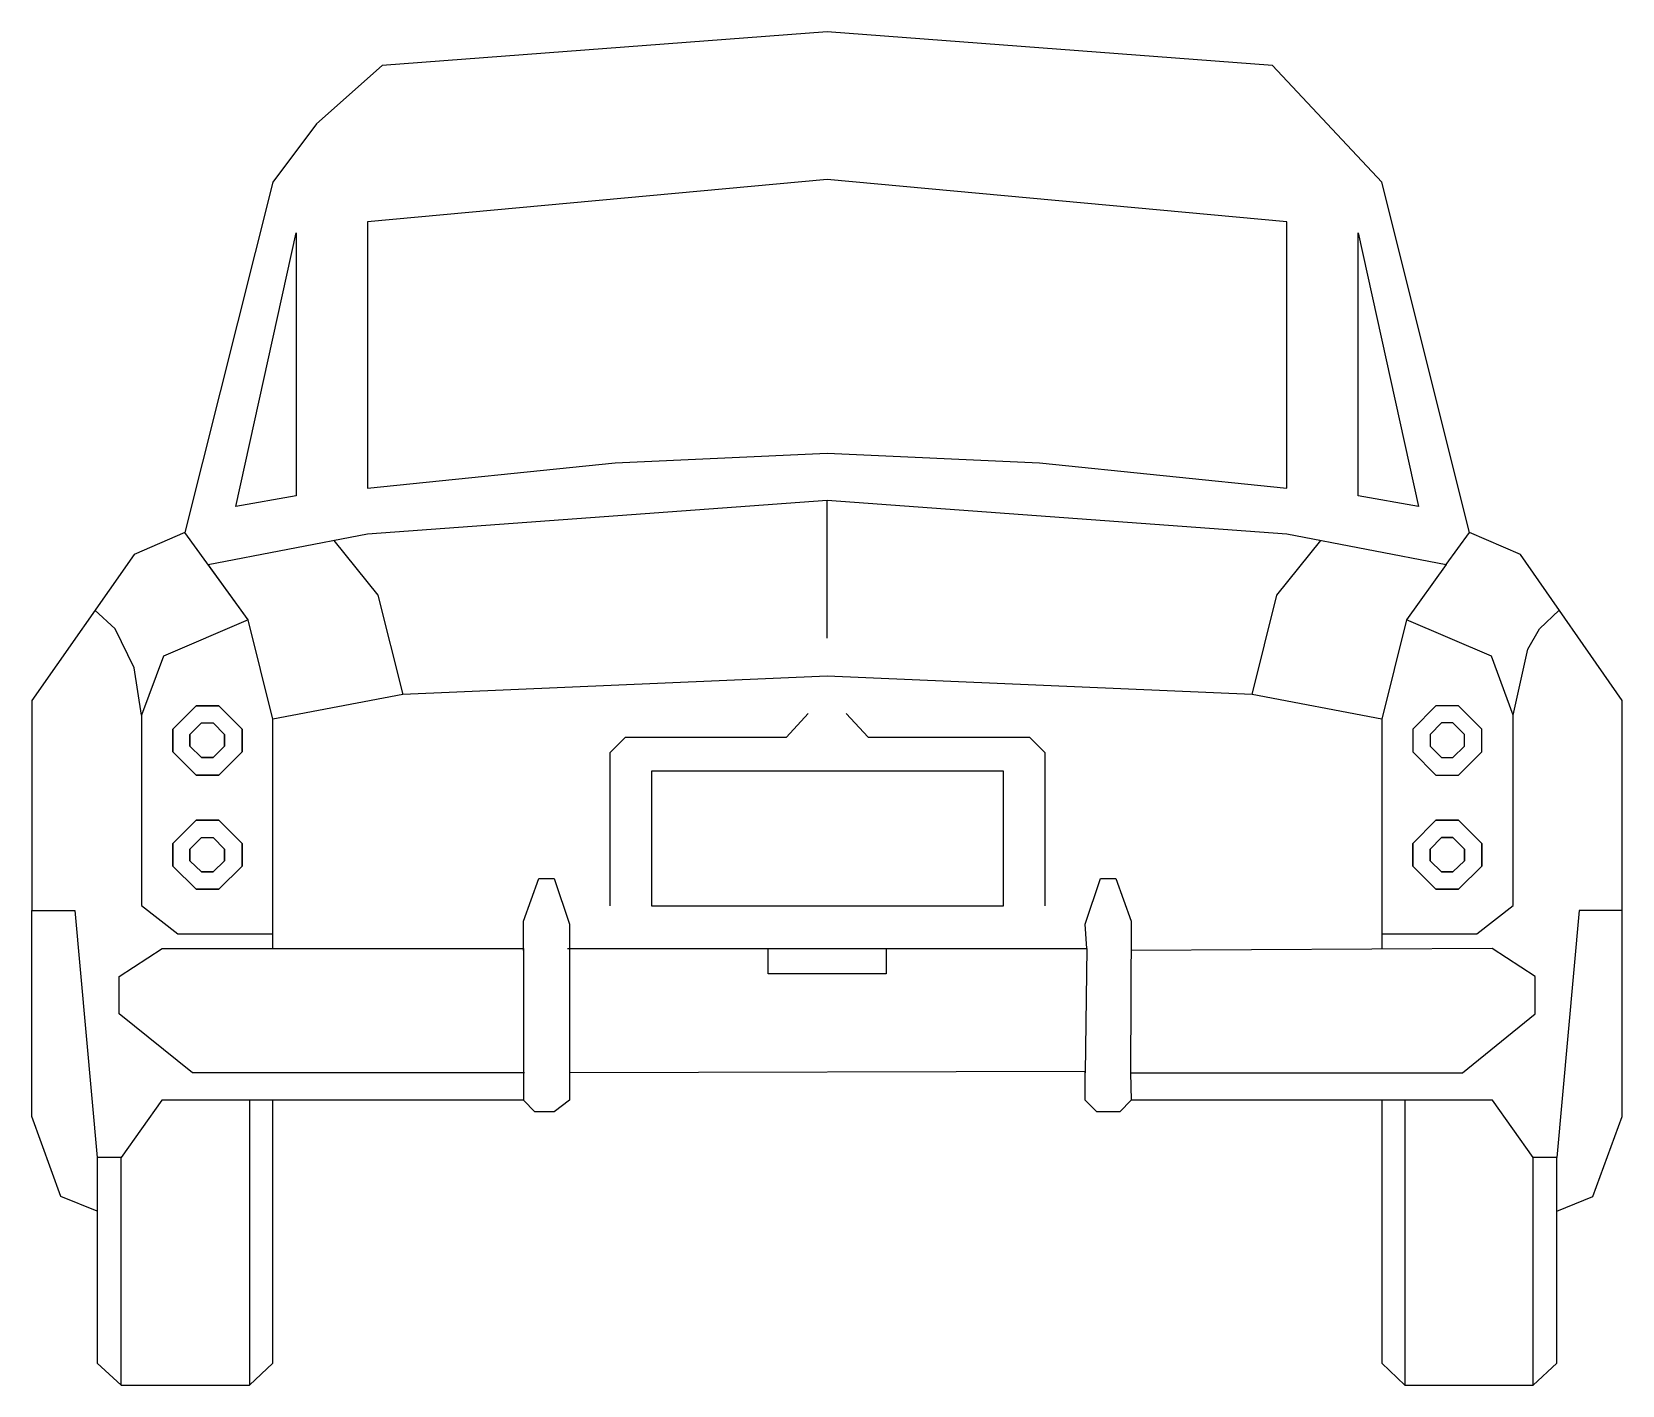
# Model space of a CAD drawing. Extents: x 25193 to 27023, y 29424 to 30981.
import ezdxf

# ---------------------------------------------------------------- set-up
doc = ezdxf.new("R2010")
doc.units = 0
doc.header["$LTSCALE"] = 100
doc.header["$MEASUREMENT"] = 0
doc.layers.add('LX-CAR', color=6, linetype='CONTINUOUS')

msp = doc.modelspace()

# ---------------------------------------------------------------- linework, layer by layer
at = {"layer": 'LX-CAR'}
for p, q in [((26107.82, 30981.48), (25595.78, 30942.84)), ((26620.22, 30942.84), (26107.82, 30981.48)), ((25595.78, 30942.84), (25520.54, 30875.76)), ((26745.98, 30808.56), (26620.22, 30942.84)), ((25520.54, 30875.76), (25470.02, 30808.56)), ((25470.02, 30808.56), (25368.98, 30405.24)), ((26107.82, 30811.44), (25579.1, 30762.84)), ((26636.9, 30762.84), (26107.82, 30811.44)), ((26846.9, 30405.24), (26745.98, 30808.56)), ((25579.1, 30762.84), (25579.1, 30456.12)), ((26636.9, 30456.12), (26636.9, 30762.84)), ((25427.66, 30435.24), (25497.14, 30750)), ((25497.14, 30750), (25497.14, 30447.6)), ((26718.86, 30750), (26788.34, 30435.24)), ((26718.86, 30447.6), (26718.86, 30750)), ((25863.86, 30485.64), (26107.82, 30496.68)), ((26107.82, 30496.68), (26352.14, 30485.64)), ((25579.1, 30456.12), (25863.86, 30485.64)), ((26352.14, 30485.64), (26636.9, 30456.12)), ((25497.14, 30447.6), (25427.66, 30435.24)), ((25579.1, 30403.8), (26107.82, 30442.32)), ((26107.82, 30283.8), (26107.82, 30442.32)), ((26107.82, 30442.32), (26636.9, 30403.8)), ((26788.34, 30435.24), (26718.86, 30447.6)), ((25368.98, 30405.24), (25310.42, 30379.92)), ((25441.94, 30304.68), (25368.98, 30405.24)), ((25395.74, 30368.52), (25579.1, 30403.8)), ((25540.46, 30396.12), (25590.98, 30333.24)), ((26625.5, 30333.24), (26676.02, 30396.12)), ((26636.9, 30403.8), (26820.26, 30368.52)), ((26820.26, 30368.52), (26846.9, 30405.24)), ((26905.58, 30379.92), (26846.9, 30405.24)), ((25310.42, 30379.92), (25192.82, 30211.8)), ((27022.7, 30211.8), (26905.58, 30379.92)), ((25441.94, 30304.68), (25395.74, 30368.52)), ((26820.26, 30368.52), (26774.54, 30304.68)), ((25590.98, 30333.24), (25619.54, 30219)), ((26596.94, 30219), (26625.5, 30333.24)), ((25288.58, 30294.24), (25265.18, 30315.72)), ((25441.94, 30304.68), (25344.26, 30262.8)), ((25470.02, 30190.44), (25441.94, 30304.68)), ((25470.02, 30190.44), (25441.94, 30304.68)), ((26774.54, 30304.68), (26745.98, 30190.44)), ((26872.22, 30262.8), (26774.54, 30304.68)), ((26927.42, 30294.24), (26950.34, 30315.72)), ((25310.42, 30249.48), (25288.58, 30294.24)), ((26914.1, 30270.84), (26927.42, 30294.24)), ((26897.42, 30195.12), (26914.1, 30270.84)), ((25319.06, 30195.12), (25310.42, 30249.48)), ((25344.26, 30262.8), (25319.06, 30195.12)), ((26897.42, 30195.12), (26872.22, 30262.8)), ((26107.82, 30240), (25619.54, 30219)), ((26596.94, 30219), (26107.82, 30240)), ((25192.82, 30211.8), (25192.82, 29970.36)), ((25619.54, 30219), (25470.02, 30190.44)), ((26745.98, 30190.44), (26596.94, 30219)), ((27022.7, 29970.36), (27022.7, 30211.8)), ((25319.06, 30195.12), (25319.06, 29976.12)), ((25381.94, 30205.68), (25355.18, 30179.04)), ((25355.18, 30179.04), (25381.94, 30205.68)), ((25408.1, 30205.68), (25381.94, 30205.68)), ((25381.94, 30205.68), (25408.1, 30205.68)), ((25434.74, 30179.04), (25408.1, 30205.68)), ((25408.1, 30205.68), (25434.74, 30179.04)), ((26061.02, 30169.92), (26086.22, 30197.04)), ((26129.78, 30197.04), (26154.98, 30169.92)), ((26808.38, 30205.68), (26781.74, 30179.04)), ((26834.54, 30205.68), (26808.38, 30205.68)), ((26861.3, 30179.04), (26834.54, 30205.68)), ((26897.42, 29976.12), (26897.42, 30195.12)), ((25355.18, 30179.04), (25355.18, 30152.76)), ((25355.18, 30152.76), (25355.18, 30179.04)), ((25374.74, 30172.8), (25388.06, 30186.12)), ((25388.06, 30186.12), (25401.38, 30186.12)), ((25414.7, 30172.8), (25401.38, 30186.12)), ((25401.38, 30186.12), (25414.7, 30172.8)), ((25434.74, 30152.76), (25434.74, 30179.04)), ((25434.74, 30179.04), (25434.74, 30152.76)), ((25470.02, 29926.56), (25470.02, 30190.44)), ((26745.98, 30190.44), (26745.98, 29926.56)), ((26781.74, 30179.04), (26781.74, 30152.76)), ((26814.62, 30186.12), (26801.66, 30172.8)), ((26827.94, 30186.12), (26814.62, 30186.12)), ((26841.26, 30172.8), (26827.94, 30186.12)), ((26861.3, 30152.76), (26861.3, 30179.04)), ((25374.74, 30172.8), (25374.74, 30159.48)), ((25374.74, 30159.48), (25374.74, 30172.8)), ((25374.74, 30159.48), (25388.06, 30146.16)), ((25388.06, 30146.16), (25374.74, 30159.48)), ((25401.38, 30146.16), (25414.7, 30159.48)), ((25414.7, 30159.48), (25401.38, 30146.16)), ((25414.7, 30159.48), (25414.7, 30172.8)), ((25414.7, 30172.8), (25414.7, 30159.48)), ((25858.1, 30152.28), (25875.74, 30169.92)), ((25875.74, 30169.92), (26061.02, 30169.92)), ((26154.98, 30169.92), (26340.74, 30169.92)), ((26340.74, 30169.92), (26358.38, 30152.28)), ((26801.66, 30172.8), (26801.66, 30159.48)), ((26801.66, 30159.48), (26814.62, 30146.16)), ((26827.94, 30146.16), (26841.26, 30159.48)), ((26841.26, 30159.48), (26841.26, 30172.8)), ((25355.18, 30152.76), (25381.94, 30126.12)), ((25381.94, 30126.12), (25355.18, 30152.76)), ((25388.06, 30146.16), (25401.38, 30146.16)), ((25401.38, 30146.16), (25388.06, 30146.16)), ((25408.1, 30126.12), (25434.74, 30152.76)), ((25434.74, 30152.76), (25408.1, 30126.12)), ((25858.1, 29975.64), (25858.1, 30152.28)), ((26358.38, 30152.28), (26358.38, 29975.64)), ((26781.74, 30152.76), (26808.38, 30126.12)), ((26814.62, 30146.16), (26827.94, 30146.16)), ((26834.54, 30126.12), (26861.3, 30152.76)), ((25381.94, 30126.12), (25408.1, 30126.12)), ((25408.1, 30126.12), (25381.94, 30126.12)), ((25905.74, 30130.44), (25905.74, 29975.64)), ((26310.74, 30130.44), (25905.74, 30130.44)), ((26310.74, 29975.64), (26310.74, 30130.44)), ((26808.38, 30126.12), (26834.54, 30126.12)), ((25381.94, 30074.16), (25355.18, 30047.52)), ((25355.18, 30047.52), (25381.94, 30074.16)), ((25408.1, 30074.16), (25381.94, 30074.16)), ((25381.94, 30074.16), (25408.1, 30074.16)), ((25434.74, 30047.52), (25408.1, 30074.16)), ((25408.1, 30074.16), (25434.74, 30047.52)), ((26808.38, 30074.16), (26781.74, 30047.52)), ((26781.74, 30047.52), (26808.38, 30074.16)), ((26834.54, 30074.16), (26808.38, 30074.16)), ((26808.38, 30074.16), (26834.54, 30074.16)), ((26861.3, 30047.52), (26834.54, 30074.16)), ((26834.54, 30074.16), (26861.3, 30047.52)), ((25355.18, 30047.52), (25355.18, 30021.36)), ((25355.18, 30021.36), (25355.18, 30047.52)), ((25355.18, 30021.36), (25355.18, 30047.52)), ((25374.74, 30040.92), (25388.06, 30054.24)), ((25388.06, 30054.24), (25401.38, 30054.24)), ((25414.7, 30040.92), (25401.38, 30054.24)), ((25401.38, 30054.24), (25414.7, 30040.92)), ((25434.74, 30021.36), (25434.74, 30047.52)), ((25434.74, 30047.52), (25434.74, 30021.36)), ((25434.74, 30047.52), (25434.74, 30021.36)), ((26781.74, 30047.52), (26781.74, 30021.36)), ((26781.74, 30021.36), (26781.74, 30047.52)), ((26801.66, 30040.92), (26814.62, 30054.24)), ((26827.94, 30054.24), (26814.62, 30054.24)), ((26814.62, 30054.24), (26827.94, 30054.24)), ((26841.26, 30040.92), (26827.94, 30054.24)), ((26827.94, 30054.24), (26841.26, 30040.92)), ((26861.3, 30021.36), (26861.3, 30047.52)), ((26861.3, 30047.52), (26861.3, 30021.36)), ((25374.74, 30040.92), (25374.74, 30027.48)), ((25374.74, 30027.48), (25374.74, 30040.92)), ((25374.74, 30027.48), (25374.74, 30040.92)), ((25414.7, 30027.48), (25414.7, 30040.92)), ((25414.7, 30040.92), (25414.7, 30027.48)), ((25414.7, 30040.92), (25414.7, 30027.48)), ((26801.66, 30040.92), (26801.66, 30027.48)), ((26801.66, 30027.48), (26801.66, 30040.92)), ((26841.26, 30027.48), (26841.26, 30040.92)), ((26841.26, 30040.92), (26841.26, 30027.48)), ((25355.18, 30021.36), (25381.94, 29994.72)), ((25381.94, 29994.72), (25355.18, 30021.36)), ((25381.94, 29994.72), (25355.18, 30021.36)), ((25374.74, 30027.48), (25388.06, 30014.64)), ((25388.06, 30014.64), (25374.74, 30027.48)), ((25388.06, 30014.64), (25374.74, 30027.48)), ((25388.06, 30014.64), (25401.38, 30014.64)), ((25401.38, 30014.64), (25388.06, 30014.64)), ((25401.38, 30014.64), (25388.06, 30014.64)), ((25401.38, 30014.64), (25414.7, 30027.48)), ((25414.7, 30027.48), (25401.38, 30014.64)), ((25414.7, 30027.48), (25401.38, 30014.64)), ((25408.1, 29994.72), (25434.74, 30021.36)), ((25434.74, 30021.36), (25408.1, 29994.72)), ((25434.74, 30021.36), (25408.1, 29994.72)), ((26781.74, 30021.36), (26808.38, 29994.72)), ((26808.38, 29994.72), (26781.74, 30021.36)), ((26801.66, 30027.48), (26814.62, 30014.64)), ((26814.62, 30014.64), (26801.66, 30027.48)), ((26814.62, 30014.64), (26827.94, 30014.64)), ((26827.94, 30014.64), (26814.62, 30014.64)), ((26827.94, 30014.64), (26841.26, 30027.48)), ((26841.26, 30027.48), (26827.94, 30014.64)), ((26834.54, 29994.72), (26861.3, 30021.36)), ((26861.3, 30021.36), (26834.54, 29994.72)), ((25381.94, 29994.72), (25408.1, 29994.72)), ((25408.1, 29994.72), (25381.94, 29994.72)), ((25408.1, 29994.72), (25381.94, 29994.72)), ((25758.62, 29958), (25776.26, 30007.08)), ((25776.26, 30007.08), (25793.9, 30007.08)), ((25776.26, 30007.08), (25776.26, 30007.08)), ((25793.9, 30007.08), (25811.42, 29954.64)), ((26404.94, 29954.64), (26422.58, 30007.08)), ((26422.58, 30007.08), (26440.22, 30007.08)), ((26440.22, 30007.08), (26457.86, 29958)), ((26808.38, 29994.72), (26834.54, 29994.72)), ((26834.54, 29994.72), (26808.38, 29994.72)), ((25319.06, 29976.12), (25360.94, 29943.24)), ((25905.74, 29975.64), (26310.74, 29975.64)), ((26855.54, 29943.24), (26897.42, 29976.12)), ((25192.82, 29970.36), (25242.38, 29970.36)), ((25192.82, 29733.24), (25192.82, 29970.36)), ((25242.38, 29970.36), (25268.06, 29686.08)), ((25758.62, 29924.16), (25758.62, 29958)), ((26457.86, 29958), (26456.9, 29783.64)), ((26973.14, 29970.36), (26947.46, 29686.08)), ((27022.7, 29970.36), (26973.14, 29970.36)), ((27022.7, 29733.24), (27022.7, 29970.36)), ((25360.94, 29943.24), (25470.02, 29943.24)), ((25811.42, 29954.64), (25811.42, 29783.64)), ((26406.86, 29926.56), (26404.94, 29954.64)), ((26745.98, 29943.24), (26855.54, 29943.24)), ((25293.26, 29894.16), (25342.82, 29926.56)), ((25342.82, 29926.56), (25470.02, 29926.56)), ((25470.02, 29926.56), (25758.62, 29926.56)), ((25758.62, 29926.56), (25758.62, 29751.84)), ((25809.14, 29926.56), (26406.86, 29926.56)), ((26040.02, 29897.52), (26040.02, 29926.56)), ((26175.86, 29926.56), (26175.86, 29897.52)), ((26406.86, 29926.56), (26404.94, 29783.64)), ((26873.18, 29926.56), (26457.86, 29924.16)), ((26922.62, 29894.16), (26873.18, 29926.56)), ((25293.26, 29851.32), (25293.26, 29894.16)), ((26175.86, 29897.52), (26040.02, 29897.52)), ((26922.62, 29851.32), (26922.62, 29894.16)), ((25377.62, 29783.64), (25293.26, 29851.32)), ((26838.86, 29783.64), (26922.62, 29851.32)), ((25759.58, 29783.64), (25377.62, 29783.64)), ((26404.94, 29785.08), (25811.42, 29783.64)), ((25811.42, 29783.64), (25811.42, 29751.84)), ((26404.94, 29751.84), (26404.94, 29785.08)), ((26456.9, 29783.64), (26838.86, 29783.64)), ((26456.9, 29783.64), (26457.86, 29751.84)), ((25342.34, 29751.84), (25295.66, 29686.08)), ((25758.62, 29751.84), (25342.34, 29751.84)), ((25443.38, 29751.84), (25443.38, 29424)), ((25470.02, 29449.32), (25470.02, 29751.84)), ((25771.46, 29738.4), (25758.62, 29751.84)), ((25793.9, 29738.4), (25771.46, 29738.4)), ((25811.42, 29751.84), (25793.9, 29738.4)), ((26418.38, 29738.4), (26404.94, 29751.84)), ((26444.54, 29738.4), (26418.38, 29738.4)), ((26457.86, 29751.84), (26444.54, 29738.4)), ((26745.98, 29751.84), (26457.86, 29751.84)), ((26745.98, 29751.84), (26745.98, 29449.32)), ((26873.66, 29751.84), (26745.98, 29751.84)), ((26772.62, 29751.84), (26772.62, 29424)), ((26920.34, 29686.08), (26873.66, 29751.84)), ((25226.18, 29641.32), (25192.82, 29733.24)), ((26988.86, 29641.32), (27022.7, 29733.24)), ((25268.06, 29686.08), (25268.06, 29449.32)), ((25295.66, 29686.08), (25268.06, 29686.08)), ((25295.66, 29424), (25295.66, 29686.08)), ((26920.34, 29424), (26920.34, 29686.08)), ((26947.46, 29686.08), (26920.34, 29686.08)), ((26947.46, 29449.32), (26947.46, 29686.08)), ((25268.06, 29624.16), (25226.18, 29641.32)), ((26947.46, 29624.16), (26988.86, 29641.32)), ((25268.06, 29449.32), (25295.66, 29424)), ((25443.38, 29424), (25470.02, 29449.32)), ((26745.98, 29449.32), (26772.62, 29424)), ((26920.34, 29424), (26947.46, 29449.32)), ((25295.66, 29424), (25443.38, 29424)), ((26772.62, 29424), (26920.34, 29424))]:
    msp.add_line(p, q, dxfattribs=at)

doc.saveas('drawing.dxf')
